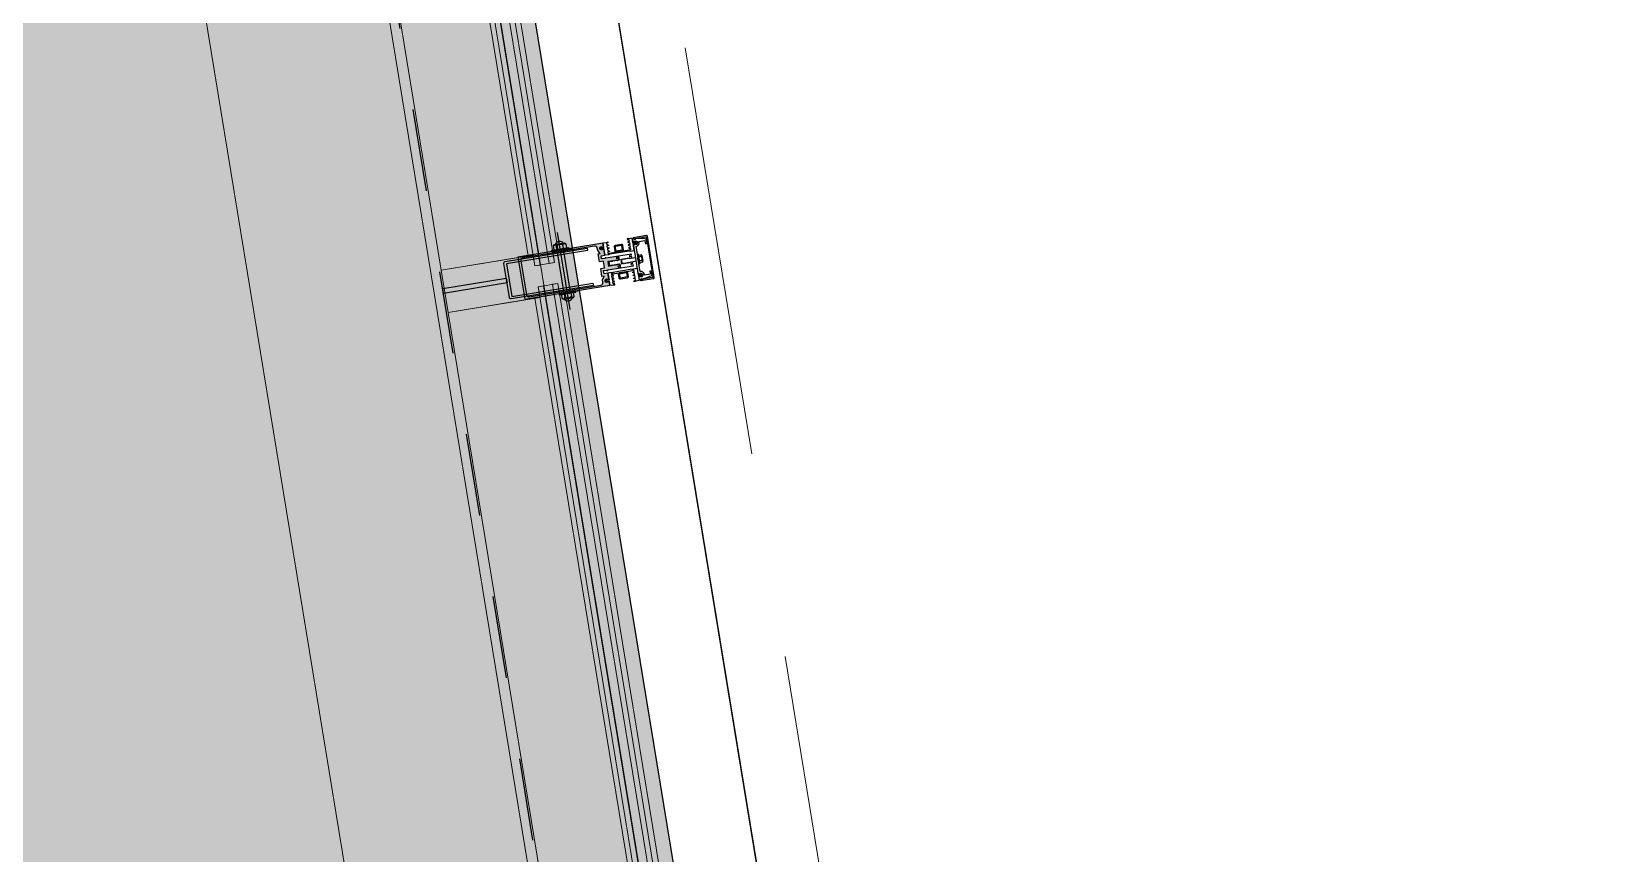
# Model space of a CAD drawing. Header units: metres. Extents: x 2 to 659295185, y -28 to 1124222152.
# Drawn here: x 655632.008 to 655633.931, y 1126451.821 to 1126452.82 of the extents above; entities that cross this region are included whole.
import ezdxf

# ---------------------------------------------------------------- set-up
doc = ezdxf.new("R2010")
doc.units = ezdxf.units.M
doc.header["$MEASUREMENT"] = 0
for name, pattern in [('CCSM_XREF ESTRUCTURA15$0$ACAD_ISO02W100', [15, 12, -3]), ('CCSM_XREF ESTRUCTURA15$0$ACAD_ISO08W100', [36, 24, -3, 6, -3]), ('CCSM_XREF ESTRUCTURA15$0$CENTER', [2, 1.25, -0.25, 0.25, -0.25]), ('CCSM_XREF ESTRUCTURA15$0$DASHED', [0.75, 0.5, -0.25]), ('DASHDOT', [1, 0.5, -0.25, 0, -0.25])]:
    doc.linetypes.add(name, pattern=pattern)
for name, color, linetype in [('CCSM_C1_CUERPO D.dwg 19-03-12$0$A-BROCAL', 8, 'CONTINUOUS'), ('CCSM_C1_CUERPO D.dwg 19-03-12$0$A-ESTRUCTURA DE FACHADA DE VIDRIO', 5, 'CONTINUOUS'), ('CCSM_C1_CUERPO D.dwg 19-03-12$0$A-VIDRIO', 135, 'CONTINUOUS'), ('CCSM_C1_CUERPO EL$0$A-AREAS COMERCIALES', 151, 'CONTINUOUS'), ('CCSM_XREF ESTRUCTURA15$0$1. ESTRUCTURA PROPUESTA', 3, 'CONTINUOUS'), ('CCSM_XREF ESTRUCTURA15$0$A-BROCAL', 8, 'CONTINUOUS'), ('CCSM_XREF ESTRUCTURA15$0$ALUMINIO', 26, 'CONTINUOUS'), ('CCSM_XREF ESTRUCTURA15$0$cl', 1, 'CCSM_XREF ESTRUCTURA15$0$CENTER'), ('CCSM_XREF ESTRUCTURA15$0$EJES', 3, 'CCSM_XREF ESTRUCTURA15$0$ACAD_ISO08W100'), ('CCSM_XREF ESTRUCTURA15$0$LAYER1', 1, 'CONTINUOUS'), ('CCSM_XREF ESTRUCTURA15$0$LAYER4', 5, 'CONTINUOUS'), ('CCSM_XREF ESTRUCTURA15$0$METALICO', 5, 'CONTINUOUS'), ('CCSM_XREF ESTRUCTURA15$0$PROYECCION DE TECHO', 212, 'CONTINUOUS'), ('CCSM_XREF ESTRUCTURA15$0$VARIOS', 20, 'CONTINUOUS')]:
    doc.layers.add(name, color=color, linetype=linetype)
doc.layers.add('CCSM_C1_CUERPO D.dwg 19-03-12$0$VEGETACIÓN', color=7, linetype='CONTINUOUS', true_color=0x428500)
doc.layers.add('LOCALES ASIGNADOS', color=41, linetype='DASHDOT', lineweight=0)
pattern_1 = [(329.308451238, (-1.74908, -4.25296), (0.0412171804, -0.54709132384), [0.05715, -0.62865]), (274.30845124, (-1.7491, -4.25296), (0.5485208358, 0.19704611346), [0.04572, -0.50292]), (19.75945124, (-1.74564, -4.29855), (0.5897357616, -0.35004758223), [0.04857, -0.53427]), (325.49265124, (-1.5987, -4.2283), (0.00707447526, -0.8229292713), [0.085725, -0.942975]), (15.94405124, (-1.5981, -4.2969), (0.8477022361, -0.58277140046), [0.072855, -0.801405]), (270.49245124, (-1.5987, -4.2283), (0.8477011195, -0.5827727124), [0.06858, -0.75438]), (300.308451238, (-1.62395, -4.30967), (-0.2291857787, -0.49847933902), [0.05715, -0.62865]), (245.30845124, (-1.62395, -4.30967), (0.57527698422, -0.09358776406), [0.04572, -0.50292]), (350.75985124, (-1.64305, -4.3512), (0.3460922171, -0.59206566832), [0.04857, -0.53427]), (316.808451238, (-1.74908, -4.25296), (0.251823560087, 0.031886379613), [0, -0.496824, 0, -0.51054, 0, -0.504825]), (286.808451238, (-1.74908, -4.25296), (0.32900826904, -0.149206878947), [0, -0.291084, 0, -0.485394, 0, -0.192405]), (246.808451238, (-1.77656, -4.08527), (0.048835163688, -0.40419522367), [0, -0.1905, 0, -0.59436, 0, -0.78867]), (236.808451238, (-1.7889, -4.01008), (0.14715442583, -0.426197633), [0, -0.24765, 0, -0.394716, 0, -0.56007])]

# ---------------------------------------------------------------- blocks, each defined once
blk = doc.blocks.new('CCSM_XREF ESTRUCTURA15$0$A$C1C286DAD')
at = {"layer": 'CCSM_XREF ESTRUCTURA15$0$ALUMINIO'}
h = blk.add_hatch(color=256, dxfattribs=at)
edge = h.paths.add_edge_path()
edge.add_line((18468, -3707), (18467.4, -3707.6))
edge.add_line((18467.4, -3707.6), (18467.9, -3708.2))
edge.add_line((18467.9, -3708.2), (18467.4, -3708.7))
edge.add_line((18467.4, -3708.7), (18467.9, -3709.2))
edge.add_line((18467.9, -3709.2), (18467.4, -3709.7))
edge.add_line((18467.4, -3709.7), (18467.9, -3710.2))
edge.add_line((18467.9, -3710.2), (18467.4, -3710.7))
edge.add_line((18467.4, -3710.7), (18467.9, -3711.2))
edge.add_line((18467.9, -3711.2), (18467.4, -3711.7))
edge.add_line((18467.4, -3711.7), (18467.9, -3712.2))
edge.add_line((18467.9, -3712.2), (18467.4, -3712.7))
edge.add_line((18467.4, -3712.7), (18467.9, -3713.3))
edge.add_line((18467.9, -3713.3), (18467.4, -3713.8))
edge.add_line((18467.4, -3713.8), (18467.9, -3714.3))
edge.add_line((18467.9, -3714.3), (18467.4, -3714.8))
edge.add_line((18467.4, -3714.8), (18467.9, -3715.3))
edge.add_line((18467.9, -3715.3), (18467.4, -3715.8))
edge.add_line((18467.4, -3715.8), (18467.9, -3716.3))
edge.add_line((18467.9, -3716.3), (18467.4, -3716.8))
edge.add_line((18467.4, -3716.8), (18467.9, -3717.3))
edge.add_line((18467.9, -3717.3), (18467.4, -3717.8))
edge.add_line((18467.4, -3717.8), (18467.9, -3718.3))
edge.add_line((18467.9, -3718.3), (18467.4, -3718.8))
edge.add_line((18467.4, -3718.8), (18467.9, -3719.3))
edge.add_line((18467.9, -3719.3), (18467.4, -3719.9))
edge.add_line((18467.4, -3719.9), (18468.1, -3720.5))
edge.add_line((18468.1, -3720.5), (18469, -3720.5))
edge.add_line((18469, -3720.5), (18469, -3718.2))
edge.add_line((18469, -3718.2), (18471, -3718.2))
edge.add_line((18471, -3718.2), (18471, -3720.5))
edge.add_line((18471, -3720.5), (18472, -3720.5))
edge.add_line((18472, -3720.5), (18472, -3705.5))
edge.add_line((18472, -3705.5), (18473, -3704.5))
edge.add_line((18473, -3704.5), (18472, -3703.5))
edge.add_line((18472, -3703.5), (18472, -3699.7))
edge.add_line((18472, -3699.7), (18475.8, -3699.7))
edge.add_line((18475.8, -3699.7), (18475.8, -3704.5))
edge.add_line((18475.8, -3704.5), (18483.3, -3704.5))
edge.add_line((18483.3, -3704.5), (18483.9, -3703.3))
edge.add_arc((18484.8, -3701.5), 2, -63.4349, 243.435, ccw=False)
edge.add_line((18485.7, -3703.3), (18486.3, -3704.5))
edge.add_line((18486.3, -3704.5), (18490.8, -3704.5))
edge.add_line((18490.8, -3704.5), (18490.8, -3599.5))
edge.add_line((18490.8, -3599.5), (18438.8, -3599.5))
edge.add_line((18438.8, -3599.5), (18438.8, -3704.5))
edge.add_line((18438.8, -3704.5), (18443.3, -3704.5))
edge.add_line((18443.3, -3704.5), (18443.9, -3703.3))
edge.add_arc((18444.8, -3701.5), 2, -63.4349, 243.435, ccw=False)
edge.add_line((18445.7, -3703.3), (18446.3, -3704.5))
edge.add_line((18446.3, -3704.5), (18453.8, -3704.5))
edge.add_line((18453.8, -3704.5), (18453.8, -3699.7))
edge.add_line((18453.8, -3699.7), (18457.6, -3699.7))
edge.add_line((18457.6, -3699.7), (18457.6, -3703.5))
edge.add_line((18457.6, -3703.5), (18456.6, -3704.5))
edge.add_line((18456.6, -3704.5), (18457.6, -3705.5))
edge.add_line((18457.6, -3705.5), (18457.6, -3720.5))
edge.add_line((18457.6, -3720.5), (18458.6, -3720.5))
edge.add_line((18458.6, -3720.5), (18458.6, -3718.2))
edge.add_line((18458.6, -3718.2), (18460.6, -3718.2))
edge.add_line((18460.6, -3718.2), (18460.6, -3720.5))
edge.add_line((18460.6, -3720.5), (18461.6, -3720.5))
edge.add_line((18461.6, -3720.5), (18462.3, -3719.9))
edge.add_line((18462.3, -3719.9), (18461.8, -3719.3))
edge.add_line((18461.8, -3719.3), (18462.3, -3718.8))
edge.add_line((18462.3, -3718.8), (18461.8, -3718.3))
edge.add_line((18461.8, -3718.3), (18462.3, -3717.8))
edge.add_line((18462.3, -3717.8), (18461.8, -3717.3))
edge.add_line((18461.8, -3717.3), (18462.3, -3716.8))
edge.add_line((18462.3, -3716.8), (18461.8, -3716.3))
edge.add_line((18461.8, -3716.3), (18462.3, -3715.8))
edge.add_line((18462.3, -3715.8), (18461.8, -3715.3))
edge.add_line((18461.8, -3715.3), (18462.3, -3714.8))
edge.add_line((18462.3, -3714.8), (18461.8, -3714.3))
edge.add_line((18461.8, -3714.3), (18462.3, -3713.8))
edge.add_line((18462.3, -3713.8), (18461.8, -3713.3))
edge.add_line((18461.8, -3713.3), (18462.3, -3712.7))
edge.add_line((18462.3, -3712.7), (18461.8, -3712.2))
edge.add_line((18461.8, -3712.2), (18462.3, -3711.7))
edge.add_line((18462.3, -3711.7), (18461.8, -3711.2))
edge.add_line((18461.8, -3711.2), (18462.3, -3710.7))
edge.add_line((18462.3, -3710.7), (18461.8, -3710.2))
edge.add_line((18461.8, -3710.2), (18462.3, -3709.7))
edge.add_line((18462.3, -3709.7), (18461.8, -3709.2))
edge.add_line((18461.8, -3709.2), (18462.3, -3708.7))
edge.add_line((18462.3, -3708.7), (18461.8, -3708.2))
edge.add_line((18461.8, -3708.2), (18462.3, -3707.6))
edge.add_line((18462.3, -3707.6), (18461.7, -3707))
edge.add_line((18461.7, -3707), (18468, -3707))
edge = h.paths.add_edge_path(flags=16)
edge.add_line((18440.8, -3605.5), (18440.8, -3693.7))
edge.add_arc((18443.8, -3693.7), 3, 180, 270)
edge.add_line((18443.8, -3696.7), (18446.8, -3696.7))
edge.add_line((18446.8, -3696.7), (18450.8, -3699.2))
edge.add_line((18450.8, -3699.2), (18450.8, -3696.7))
edge.add_line((18450.8, -3696.7), (18460.6, -3696.7))
edge.add_line((18460.6, -3696.7), (18460.6, -3701.5))
edge.add_line((18460.6, -3701.5), (18469, -3701.5))
edge.add_line((18469, -3701.5), (18469, -3696.7))
edge.add_line((18469, -3696.7), (18478.8, -3696.7))
edge.add_line((18478.8, -3696.7), (18478.8, -3699.2))
edge.add_line((18478.8, -3699.2), (18482.8, -3696.7))
edge.add_line((18482.8, -3696.7), (18485.8, -3696.7))
edge.add_arc((18485.8, -3693.7), 3, 270, 360)
edge.add_line((18488.8, -3693.7), (18488.8, -3605.5))
edge.add_arc((18485.8, -3605.5), 3, 0, 90)
edge.add_line((18485.8, -3602.5), (18443.8, -3602.5))
edge.add_arc((18443.8, -3605.5), 3, 90, 180)
h = blk.add_hatch(color=256, dxfattribs=at)
edge = h.paths.add_edge_path()
edge.add_arc((18440.8, -3756.8), 1.02, 180, 270, ccw=False)
edge.add_line((18439.8, -3756.8), (18439.8, -3744.6))
edge.add_line((18439.8, -3744.6), (18440.8, -3743.6))
edge.add_line((18440.8, -3743.6), (18439, -3741.8))
edge.add_line((18439, -3741.8), (18438.7, -3741.8))
edge.add_arc((18438.7, -3742.1), 0.3, 90, 180)
edge.add_line((18438.4, -3742.1), (18438.4, -3758.2))
edge.add_arc((18439.4, -3758.2), 1.02, 180, 270)
edge.add_line((18439.4, -3759.2), (18490.2, -3759.2))
edge.add_arc((18490.2, -3758.2), 1.02, 270, 360)
edge.add_line((18491.2, -3758.2), (18491.2, -3742.1))
edge.add_arc((18490.9, -3742.1), 0.3, 0, 90)
edge.add_line((18490.9, -3741.8), (18490.6, -3741.8))
edge.add_line((18490.6, -3741.8), (18488.8, -3743.6))
edge.add_line((18488.8, -3743.6), (18489.8, -3744.6))
edge.add_line((18489.8, -3744.6), (18489.8, -3756.8))
edge.add_arc((18488.8, -3756.8), 1.02, -90, 0, ccw=False)
edge.add_line((18488.8, -3757.8), (18440.8, -3757.8))
at = {"layer": 'CCSM_XREF ESTRUCTURA15$0$A-BROCAL', "elevation": -0.5}
for points in [[(-7240.3, 1793.3), (-6927.9, -3643.7), (-6901.2, -3667.1), (32631.6, -3667.2), (32657.6, -3643.9), (32971.9, 1807.7)], [(-7340.1, 1787.5), (-7025.4, -3691.3), (-7020, -3767.1), (32750.7, -3767.2), (32755.1, -3691), (33071.8, 1801.9)]]:
    blk.add_lwpolyline(points, dxfattribs=at)
at = {"layer": 'CCSM_XREF ESTRUCTURA15$0$ALUMINIO', "elevation": -0.5}
for points in [[(18468, -3707), (18467.4, -3707.6), (18467.9, -3708.2), (18467.4, -3708.7), (18467.9, -3709.2), (18467.4, -3709.7), (18467.9, -3710.2), (18467.4, -3710.7), (18467.9, -3711.2), (18467.4, -3711.7), (18467.9, -3712.2), (18467.4, -3712.7), (18467.9, -3713.3), (18467.4, -3713.8), (18467.9, -3714.3), (18467.4, -3714.8), (18467.9, -3715.3), (18467.4, -3715.8), (18467.9, -3716.3), (18467.4, -3716.8), (18467.9, -3717.3), (18467.4, -3717.8), (18467.9, -3718.3), (18467.4, -3718.8), (18467.9, -3719.3), (18467.4, -3719.9), (18468.1, -3720.5), (18469, -3720.5), (18469, -3718.2), (18471, -3718.2), (18471, -3720.5), (18472, -3720.5), (18472, -3705.5), (18473, -3704.5), (18472, -3703.5), (18472, -3699.7), (18475.8, -3699.7), (18475.8, -3704.5), (18483.3, -3704.5), (18483.9, -3703.3, -4.236068), (18485.7, -3703.3), (18486.3, -3704.5), (18490.8, -3704.5), (18490.8, -3599.5), (18438.8, -3599.5), (18438.8, -3704.5), (18443.3, -3704.5), (18443.9, -3703.3, -4.236068), (18445.7, -3703.3), (18446.3, -3704.5), (18453.8, -3704.5), (18453.8, -3699.7), (18457.6, -3699.7), (18457.6, -3703.5), (18456.6, -3704.5), (18457.6, -3705.5), (18457.6, -3720.5), (18458.6, -3720.5), (18458.6, -3718.2), (18460.6, -3718.2), (18460.6, -3720.5), (18461.6, -3720.5), (18462.3, -3719.9), (18461.8, -3719.3), (18462.3, -3718.8), (18461.8, -3718.3), (18462.3, -3717.8), (18461.8, -3717.3), (18462.3, -3716.8), (18461.8, -3716.3), (18462.3, -3715.8), (18461.8, -3715.3), (18462.3, -3714.8), (18461.8, -3714.3), (18462.3, -3713.8), (18461.8, -3713.3), (18462.3, -3712.7), (18461.8, -3712.2), (18462.3, -3711.7), (18461.8, -3711.2), (18462.3, -3710.7), (18461.8, -3710.2), (18462.3, -3709.7), (18461.8, -3709.2), (18462.3, -3708.7), (18461.8, -3708.2), (18462.3, -3707.6), (18461.7, -3707)], [(18440.8, -3605.5), (18440.8, -3693.7, 0.414214), (18443.8, -3696.7), (18446.8, -3696.7), (18450.8, -3699.2), (18450.8, -3696.7), (18460.6, -3696.7), (18460.6, -3701.5), (18469, -3701.5), (18469, -3696.7), (18478.8, -3696.7), (18478.8, -3699.2), (18482.8, -3696.7), (18485.8, -3696.7, 0.414214), (18488.8, -3693.7), (18488.8, -3605.5, 0.414214), (18485.8, -3602.5), (18443.8, -3602.5, 0.414214)], [(18440.8, -3757.8), (18440.8, -3757.8, -0.414214), (18439.8, -3756.8), (18439.8, -3744.6), (18440.8, -3743.6), (18439, -3741.8), (18438.7, -3741.8, 0.414214), (18438.4, -3742.1), (18438.4, -3758.2, 0.414214), (18439.4, -3759.2), (18490.2, -3759.2, 0.414214), (18491.2, -3758.2), (18491.2, -3742.1, 0.414214), (18490.9, -3741.8), (18490.6, -3741.8), (18488.8, -3743.6), (18489.8, -3744.6), (18489.8, -3756.8, -0.414214), (18488.8, -3757.8)], [(18447.8, -3740.6), (18446.6, -3741.9, -2.544495), (18443.4, -3741.9), (18442.1, -3740.6), (18440.9, -3740.6, 0.414214), (18439.9, -3741.6), (18439.9, -3742.6), (18440.9, -3743.6), (18439.9, -3744.6), (18442.1, -3755.8, 0.35857), (18444, -3757.4), (18448, -3757.4), (18448, -3755.4), (18444, -3755.4), (18444, -3747.9, 0.4818), (18449.4, -3743.6), (18463.8, -3743.6), (18464.8, -3742.6), (18465.9, -3743.6), (18480.3, -3743.6, 0.4818), (18485.7, -3747.9), (18485.7, -3755.4), (18481.7, -3755.4), (18481.7, -3757.4), (18485.7, -3757.4, 0.35857), (18487.6, -3755.8), (18489.8, -3744.6), (18488.8, -3743.6), (18489.8, -3742.6), (18489.8, -3741.6, 0.414214), (18488.8, -3740.6), (18487.6, -3740.6), (18486.3, -3741.9, -2.544495), (18483.1, -3741.9), (18481.8, -3740.6)]]:
    blk.add_lwpolyline(points, format="xyb", close=True, dxfattribs=at)
blk.add_lwpolyline([(18468, -3723), (18467.4, -3723.6), (18467.9, -3724.2), (18467.4, -3724.7), (18467.9, -3725.2), (18467.4, -3725.7), (18467.9, -3726.2), (18467.4, -3726.7), (18467.9, -3727.2), (18467.4, -3727.7), (18467.9, -3728.2), (18467.4, -3728.7), (18467.9, -3729.3), (18467.4, -3729.8), (18467.9, -3730.3), (18467.4, -3730.8), (18467.9, -3731.3), (18467.4, -3731.8), (18467.9, -3732.3), (18467.4, -3732.8), (18467.9, -3733.3), (18467.4, -3733.8), (18467.9, -3734.3), (18467.4, -3734.8), (18467.9, -3735.3), (18467.4, -3735.9), (18468.1, -3736.5), (18469, -3736.5), (18469, -3734.2), (18471, -3734.2), (18471, -3736.5), (18472, -3736.5), (18472, -3720.5), (18467.3, -3720.5), (18467.3, -3719.2), (18466.7, -3718.6), (18467.3, -3718), (18467.3, -3711.9), (18466.7, -3711.3), (18467.3, -3710.7), (18467.3, -3708), (18462.4, -3708), (18462.4, -3710.7), (18463, -3711.3), (18462.4, -3711.9), (18462.4, -3718), (18463, -3718.6), (18462.4, -3719.2), (18462.4, -3720.5), (18457.6, -3720.5), (18457.6, -3736.5), (18458.6, -3736.5), (18458.6, -3734.2), (18460.6, -3734.2), (18460.6, -3736.5), (18461.6, -3736.5), (18462.3, -3735.9), (18461.8, -3735.3), (18462.3, -3734.8), (18461.8, -3734.3), (18462.3, -3733.8), (18461.8, -3733.3), (18462.3, -3732.8), (18461.8, -3732.3), (18462.3, -3731.8), (18461.8, -3731.3), (18462.3, -3730.8), (18461.8, -3730.3), (18462.3, -3729.8), (18461.8, -3729.3), (18462.3, -3728.7), (18461.8, -3728.2), (18462.3, -3727.7), (18461.8, -3727.2), (18462.3, -3726.7), (18461.8, -3726.2), (18462.3, -3725.7), (18461.8, -3725.2), (18462.3, -3724.7), (18461.8, -3724.2), (18462.3, -3723.6), (18461.7, -3723)], close=True, dxfattribs=at)
at = {"layer": 'CCSM_XREF ESTRUCTURA15$0$cl'}
blk.add_line((15388.3, -3503.1, -0.5), (19943.3, -3503.1, -0.5), dxfattribs=at)
at = {"layer": 'CCSM_XREF ESTRUCTURA15$0$EJES'}
blk.add_line((18417.4, -3652, -0.5), (18512.3, -3652, -0.5), dxfattribs=at)
at = {"layer": 'CCSM_XREF ESTRUCTURA15$0$LAYER1', "elevation": -0.5}
for points in [[(18446.5, -3710.5), (18447, -3708.7), (18449.6, -3708.7), (18449.1, -3710.5), (18450.1, -3710.5), (18450.6, -3708.7), (18452.8, -3708.7), (18452.3, -3710.5), (18453.3, -3710.5), (18453.8, -3708.7), (18453.8, -3704.6), (18445.4, -3704.6), (18445.4, -3701.6), (18446.5, -3702.2), (18446.8, -3701.7), (18444.9, -3700.6), (18442.9, -3701.8), (18443.2, -3702.3), (18444.4, -3701.6), (18444.4, -3704.6), (18438.8, -3704.6), (18438.8, -3708.7), (18438.3, -3710.5), (18439.4, -3710.5), (18439.9, -3708.7), (18442.2, -3708.7), (18441.7, -3710.5), (18442.8, -3710.5), (18443.3, -3708.7), (18446, -3708.7), (18445.5, -3710.5)], [(18483.2, -3710.5), (18482.7, -3708.7), (18480.1, -3708.7), (18480.6, -3710.5), (18479.5, -3710.5), (18479, -3708.7), (18476.9, -3708.7), (18477.4, -3710.5), (18476.3, -3710.5), (18475.8, -3708.7), (18475.8, -3704.6), (18484.3, -3704.6), (18484.3, -3701.6), (18483.1, -3702.2), (18482.8, -3701.7), (18484.8, -3700.6), (18486.8, -3701.8), (18486.5, -3702.3), (18485.3, -3701.6), (18485.3, -3704.6), (18490.9, -3704.6), (18490.9, -3708.7), (18491.4, -3710.5), (18490.3, -3710.5), (18489.8, -3708.7), (18487.5, -3708.7), (18488, -3710.5), (18486.9, -3710.5), (18486.4, -3708.7), (18483.7, -3708.7), (18484.2, -3710.5)], [(18446.5, -3734.5), (18447, -3736.3), (18449.6, -3736.3), (18449.1, -3734.5), (18450.1, -3734.5), (18450.6, -3736.3), (18452.8, -3736.3), (18452.3, -3734.5), (18453.3, -3734.5), (18453.8, -3736.3), (18453.8, -3740.5), (18445.4, -3740.5), (18445.4, -3743.5), (18446.5, -3742.8), (18446.8, -3743.3), (18444.9, -3744.5), (18442.9, -3743.3), (18443.2, -3742.8), (18444.4, -3743.5), (18444.4, -3740.5), (18438.8, -3740.5), (18438.8, -3736.3), (18438.3, -3734.5), (18439.4, -3734.5), (18439.9, -3736.3), (18442.2, -3736.3), (18441.7, -3734.5), (18442.8, -3734.5), (18443.3, -3736.3), (18446, -3736.3), (18445.5, -3734.5)], [(18483.2, -3734.5), (18482.7, -3736.3), (18480.1, -3736.3), (18480.6, -3734.5), (18479.5, -3734.5), (18479, -3736.3), (18476.9, -3736.3), (18477.4, -3734.5), (18476.3, -3734.5), (18475.8, -3736.3), (18475.8, -3740.5), (18484.3, -3740.5), (18484.3, -3743.5), (18483.1, -3742.8), (18482.8, -3743.3), (18484.8, -3744.5), (18486.8, -3743.3), (18486.5, -3742.8), (18485.3, -3743.5), (18485.3, -3740.5), (18490.9, -3740.5), (18490.9, -3736.3), (18491.4, -3734.5), (18490.3, -3734.5), (18489.8, -3736.3), (18487.5, -3736.3), (18488, -3734.5), (18486.9, -3734.5), (18486.4, -3736.3), (18483.7, -3736.3), (18484.2, -3734.5)]]:
    blk.add_lwpolyline(points, close=True, dxfattribs=at)
at = {"layer": 'CCSM_XREF ESTRUCTURA15$0$LAYER4', "linetype": 'CCSM_XREF ESTRUCTURA15$0$ACAD_ISO02W100'}
for p, q in [((18462.4, -3747.5, -0.5), (18462.4, -3744.5, -0.5)), ((18467.2, -3747.5, -0.5), (18467.2, -3744.5, -0.5))]:
    blk.add_line(p, q, dxfattribs=at)
at = {"layer": 'CCSM_XREF ESTRUCTURA15$0$LAYER4', "elevation": -0.5}
blk.add_lwpolyline([(18462.4, -3740.6), (18462.4, -3732.8), (18461.9, -3732.3), (18462.4, -3731.8), (18461.9, -3731.3), (18462.4, -3730.8), (18461.9, -3730.3), (18462.4, -3729.7), (18461.9, -3729.2), (18462.4, -3728.7), (18461.9, -3728.2), (18462.4, -3727.7), (18461.9, -3727.2), (18462.5, -3726.7), (18461.9, -3726.2), (18462.5, -3725.7), (18461.9, -3725.2), (18462.5, -3724.7), (18461.9, -3724.2), (18462.5, -3723.7), (18467.2, -3723.7), (18467.2, -3723.7), (18467.7, -3724.2), (18467.2, -3724.7), (18467.7, -3725.2), (18467.2, -3725.7), (18467.7, -3726.2), (18467.2, -3726.7), (18467.7, -3727.2), (18467.3, -3727.7), (18467.8, -3728.2), (18467.3, -3728.7), (18467.8, -3729.2), (18467.3, -3729.7), (18467.8, -3730.3), (18467.3, -3730.8), (18467.8, -3731.3), (18467.3, -3731.8), (18467.8, -3732.3), (18467.3, -3732.8), (18467.3, -3740.6)], dxfattribs=at)
at = {"layer": 'CCSM_XREF ESTRUCTURA15$0$LAYER4', "linetype": 'CCSM_XREF ESTRUCTURA15$0$ACAD_ISO02W100', "elevation": -0.5}
for points in [[(18458.8, -3743.6), (18470.8, -3743.6), (18470.8, -3744.5), (18458.8, -3744.5)], [(18460.3, -3744.5), (18469.3, -3744.5), (18469.3, -3747.8), (18468.4, -3748.7), (18461.2, -3748.7), (18460.3, -3747.8)]]:
    blk.add_lwpolyline(points, close=True, dxfattribs=at)
at = {"layer": 'CCSM_XREF ESTRUCTURA15$0$LAYER4', "linetype": 'CCSM_XREF ESTRUCTURA15$0$ACAD_ISO02W100'}
for centre, radius, start, end in [((18461.4, -3747.4, -0.5), 1.06, 187.2765, 352.7236), ((18464.8, -3744.9, -0.5), 3.58, 227.8677, 312.1323), ((18464.8, -3744.9, -0.5), 3.58, 227.8677, 312.1323), ((18468.3, -3747.4, -0.5), 1.06, 187.2765, 352.7236)]:
    blk.add_arc(centre, radius, start, end, dxfattribs=at)
at = {"layer": 'CCSM_XREF ESTRUCTURA15$0$METALICO'}
for p, q in [((18437.3, -3648, -0.5), (18433.3, -3648, -0.5)), ((18440.8, -3648, -0.5), (18488.8, -3648, -0.5)), ((18492.4, -3648, -0.5), (18496.4, -3648, -0.5)), ((18437.3, -3656.1, -0.5), (18433.3, -3656.1, -0.5)), ((18440.8, -3656, -0.5), (18488.8, -3656, -0.5)), ((18492.4, -3656.1, -0.5), (18496.4, -3656.1, -0.5))]:
    blk.add_line(p, q, dxfattribs=at)
at = {"layer": 'CCSM_XREF ESTRUCTURA15$0$METALICO', "elevation": -0.5}
for points in [[(18461.8, -3503.2), (18467.8, -3503.2), (18467.8, -3581.5), (18461.8, -3581.5)], [(18437.3, -3662.2), (18438.8, -3662.2), (18438.8, -3641.9), (18437.3, -3641.9)], [(18492.4, -3662.2), (18490.8, -3662.2), (18490.8, -3641.9), (18492.4, -3641.9)]]:
    blk.add_lwpolyline(points, close=True, dxfattribs=at)
for points in [[(18444.8, -3584.5), (18444.8, -3684.6), (18441.8, -3684.6), (18441.8, -3583.5, -0.414214), (18443.8, -3581.5), (18485.8, -3581.5, -0.414214), (18487.8, -3583.5), (18487.8, -3684.6), (18484.8, -3684.6), (18484.8, -3584.5)], [(18450.6, -3728), (18445.6, -3728, -0.414214), (18444.1, -3726.5), (18444.1, -3718.5, -0.414214), (18445.6, -3717), (18450.6, -3717, -0.414214), (18452.1, -3718.5), (18452.1, -3726.5, -0.414214)], [(18450.6, -3726.8), (18445.6, -3726.8, -0.414214), (18445.3, -3726.5), (18445.3, -3718.5, -0.414214), (18445.6, -3718.2), (18450.6, -3718.2, -0.414214), (18450.9, -3718.5), (18450.9, -3726.5, -0.414214)], [(18479, -3728), (18484, -3728, 0.414214), (18485.5, -3726.5), (18485.5, -3718.5, 0.414214), (18484, -3717), (18479, -3717, 0.414214), (18477.5, -3718.5), (18477.5, -3726.5, 0.414214)], [(18479, -3726.8), (18484, -3726.8, 0.414214), (18484.3, -3726.5), (18484.3, -3718.5, 0.414214), (18484, -3718.2), (18479, -3718.2, 0.414214), (18478.7, -3718.5), (18478.7, -3726.5, 0.414214)]]:
    blk.add_lwpolyline(points, format="xyb", close=True, dxfattribs=at)
for points in [[(18437.3, -3644.4), (18432.5, -3644.4), (18431.2, -3645.9), (18431.2, -3658.2), (18432.5, -3659.6), (18437.3, -3659.6)], [(18492.4, -3644.4), (18497.2, -3644.4), (18498.5, -3645.9), (18498.5, -3658.2), (18497.2, -3659.6), (18492.4, -3659.6)]]:
    blk.add_lwpolyline(points, dxfattribs=at)
for points in [[(18433.3, -3644.4, 0.97177), (18433.3, -3648, 0.375), (18433.3, -3656.1, 0.97177), (18433.3, -3659.6, 0.97177)], [(18496.4, -3644.4, -0.97177), (18496.4, -3648, -0.375), (18496.4, -3656.1, -0.97177), (18496.4, -3659.6, -0.97177)]]:
    blk.add_lwpolyline(points, format="xyb", dxfattribs=at)
at = {"layer": 'CCSM_XREF ESTRUCTURA15$0$METALICO'}
for centre, start, end in [((18434.8, -3652, -0.5), 124.6703, 235.3297), ((18494.9, -3652, -0.5), 304.6703, 55.3297)]:
    blk.add_arc(centre, 6.4, start, end, dxfattribs=at)
at = {"layer": 'CCSM_XREF ESTRUCTURA15$0$VARIOS', "elevation": -0.5}
for points in [[(18453.6, -3710.5), (18452.1, -3710.5), (18452.1, -3734.5), (18453.6, -3734.5)], [(18476, -3710.5), (18477.5, -3710.5), (18477.5, -3734.5), (18476, -3734.5)]]:
    blk.add_lwpolyline(points, close=True, dxfattribs=at)

msp = doc.modelspace()

# ---------------------------------------------------------------- hatches: boundary and pattern name
at = {"layer": 'CCSM_C1_CUERPO D.dwg 19-03-12$0$VEGETACIÓN', "lineweight": 5}
h = msp.add_hatch(dxfattribs=at)
h.set_pattern_fill('AR-CONC', color=256, scale=0.003, style=0)
h.set_pattern_definition(pattern_1)
edge = h.paths.add_edge_path()
edge.add_line((655631.3766, 1126426.2662), (655636.7773, 1126427.4745))
edge.add_line((655636.7773, 1126427.4745), (655630.3748, 1126466.5361))
edge.add_line((655630.3748, 1126466.5361), (655624.8693, 1126465.9567))
edge.add_line((655624.8693, 1126465.9567), (655624.9113, 1126465.7006))
edge.add_line((655624.9113, 1126465.7006), (655624.8126, 1126465.6844))
edge.add_line((655624.8126, 1126465.6844), (655625.889, 1126459.1177))
edge.add_line((655625.889, 1126459.1177), (655626.4796, 1126459.2146))
edge.add_line((655626.4796, 1126459.2146), (655626.7999, 1126457.2365))
edge.add_line((655626.7999, 1126457.2365), (655626.2432, 1126457.1491))
edge.add_line((655626.2432, 1126457.1491), (655626.2521, 1126457.0651))
edge.add_arc((655622.7715, 1126448.7623), 9.0029, 1.64019, 67.2566, ccw=False)
edge.add_arc((655617.5094, 1126449.2351), 14.263, 323.00991, 359.13576, ccw=False)
edge.add_arc((655533.9247, 1126331.6339), 144.5887, 47.020585, 48.937825, ccw=False)
edge.add_arc((655629.9883, 1126435.569), 3.1137, -13.4544, 36.3556, ccw=False)
edge.add_arc((655630.6285, 1126435.623), 2.5117, 279.0348, 341.9454, ccw=False)
edge.add_line((655631.0229, 1126433.1424), (655630.1706, 1126433.0027))
edge.add_line((655630.1706, 1126433.0027), (655631.2409, 1126426.4732))
edge.add_line((655631.2409, 1126426.4732), (655631.3393, 1126426.4936))
edge.add_line((655631.3393, 1126426.4936), (655631.3766, 1126426.2662))
h = msp.add_hatch(dxfattribs=at)
h.set_pattern_fill('AR-CONC', color=256, scale=0.003, style=0)
h.set_pattern_definition(pattern_1)
edge = h.paths.add_edge_path()
edge.add_line((655631.3766, 1126426.2662), (655636.7773, 1126427.4745))
edge.add_line((655636.7773, 1126427.4745), (655630.3748, 1126466.5361))
edge.add_line((655630.3748, 1126466.5361), (655624.8693, 1126465.9567))
edge.add_line((655624.8693, 1126465.9567), (655624.9113, 1126465.7006))
edge.add_line((655624.9113, 1126465.7006), (655624.8126, 1126465.6844))
edge.add_line((655624.8126, 1126465.6844), (655625.889, 1126459.1177))
edge.add_line((655625.889, 1126459.1177), (655626.4796, 1126459.2146))
edge.add_line((655626.4796, 1126459.2146), (655626.7999, 1126457.2365))
edge.add_line((655626.7999, 1126457.2365), (655626.2432, 1126457.1491))
edge.add_line((655626.2432, 1126457.1491), (655626.2521, 1126457.0651))
edge.add_arc((655622.7715, 1126448.7623), 9.0029, 1.64019, 67.2566, ccw=False)
edge.add_arc((655617.5094, 1126449.2351), 14.263, 323.00991, 359.13576, ccw=False)
edge.add_arc((655533.9247, 1126331.6339), 144.5887, 47.020585, 48.937825, ccw=False)
edge.add_arc((655629.9883, 1126435.569), 3.1137, -13.4544, 36.3556, ccw=False)
edge.add_arc((655630.6285, 1126435.623), 2.5117, 279.0348, 341.9454, ccw=False)
edge.add_line((655631.0229, 1126433.1424), (655630.1706, 1126433.0027))
edge.add_line((655630.1706, 1126433.0027), (655631.2409, 1126426.4732))
edge.add_line((655631.2409, 1126426.4732), (655631.3393, 1126426.4936))
edge.add_line((655631.3393, 1126426.4936), (655631.3766, 1126426.2662))
at = {"layer": 'LOCALES ASIGNADOS'}
h = msp.add_hatch(color=256, dxfattribs=at)
edge = h.paths.add_edge_path()
edge.add_arc((219491.1056, 1054914.3756), 441878.9229, 9.308049718, 9.309563548, ccw=False)
edge.add_line((655551.8097, 1126384.9626), (655564.5398, 1126387.0492))
edge.add_line((655564.5398, 1126387.0492), (655562.5867, 1126398.9652))
edge.add_line((655562.5867, 1126398.9652), (655552.3922, 1126397.2942))
edge.add_line((655552.3922, 1126397.2942), (655552.4569, 1126396.8995))
edge.add_line((655552.4569, 1126396.8995), (655549.9212, 1126396.4839))

# ---------------------------------------------------------------- linework, layer by layer
at = {"layer": 'CCSM_C1_CUERPO D.dwg 19-03-12$0$A-BROCAL', "lineweight": 5, "elevation": -0.0005}
msp.add_lwpolyline([(655624.8608, 1126466.0564), (655630.4582, 1126466.6454), (655636.8912, 1126427.3975), (655631.3987, 1126426.1687), (655631.3769, 1126426.2663), (655636.7773, 1126427.4745), (655630.3748, 1126466.5361), (655624.8713, 1126465.9569), (655624.8608, 1126466.0564)], dxfattribs=at)
msp.add_lwpolyline([(655624.8608, 1126466.0564), (655630.4582, 1126466.6454), (655636.8912, 1126427.3975), (655631.3987, 1126426.1687), (655631.3769, 1126426.2663), (655636.7773, 1126427.4745), (655630.3748, 1126466.5361), (655624.8713, 1126465.9569), (655624.8608, 1126466.0564)], dxfattribs=at)
at = {"layer": 'CCSM_C1_CUERPO D.dwg 19-03-12$0$A-ESTRUCTURA DE FACHADA DE VIDRIO', "color": 6, "lineweight": 5, "elevation": -0.0005}
for points in [[(655633.3455, 1126427.1445), (655631.2016, 1126426.6657), (655631.2373, 1126426.4482), (655636.5731, 1126427.6401), (655630.2341, 1126466.314), (655624.797, 1126465.74), (655624.8327, 1126465.5226), (655627.0173, 1126465.7532)], [(655632.0396, 1126453.939), (655632.781, 1126449.4156)]]:
    msp.add_lwpolyline(points, dxfattribs=at)
at = {"layer": 'CCSM_C1_CUERPO D.dwg 19-03-12$0$A-ESTRUCTURA DE FACHADA DE VIDRIO', "lineweight": 5, "elevation": -0.0005}
for points in [[(655632.6662, 1126452.5563), (655632.4158, 1126454.0838), (655632.3986, 1126454.081), (655632.649, 1126452.5535)], [(655632.2562, 1126454.0576), (655632.5065, 1126452.5301), (655632.6123, 1126452.5474), (655632.3619, 1126454.0749)], [(655632.925, 1126450.9775), (655632.6746, 1126452.5049), (655632.6574, 1126452.502), (655632.9078, 1126450.9747)], [(655632.515, 1126452.4787), (655632.7653, 1126450.9513), (655632.871, 1126450.9686), (655632.6206, 1126452.496)]]:
    msp.add_lwpolyline(points, close=True, dxfattribs=at)
at = {"layer": 'CCSM_C1_CUERPO D.dwg 19-03-12$0$A-ESTRUCTURA DE FACHADA DE VIDRIO', "color": 4, "lineweight": 5, "elevation": -0.0005}
msp.add_lwpolyline([(655632.6268, 1126452.497), (655632.515, 1126452.4787), (655632.5065, 1126452.5302), (655632.6184, 1126452.5485), (655632.6205, 1126452.5354), (655632.6442, 1126452.5393), (655632.6421, 1126452.5524), (655632.6662, 1126452.5563), (655632.6746, 1126452.5049), (655632.6505, 1126452.5009), (655632.6484, 1126452.514), (655632.6247, 1126452.5101), (655632.6268, 1126452.497)], dxfattribs=at)
at = {"layer": 'CCSM_C1_CUERPO D.dwg 19-03-12$0$A-VIDRIO', "lineweight": 5, "elevation": -0.0005}
for points in [[(655632.3659, 1126454.089), (655632.6205, 1126452.5354), (655632.6268, 1126452.5364), (655632.3721, 1126454.09)], [(655632.3834, 1126454.0919), (655632.638, 1126452.5383), (655632.6442, 1126452.5393), (655632.3896, 1126454.0929)], [(655632.6247, 1126452.5101), (655632.8793, 1126450.9565), (655632.8855, 1126450.9575), (655632.6309, 1126452.5112)], [(655632.6421, 1126452.513), (655632.8968, 1126450.9594), (655632.903, 1126450.9604), (655632.6484, 1126452.514)]]:
    msp.add_lwpolyline(points, close=True, dxfattribs=at)
at = {"layer": 'CCSM_C1_CUERPO D.dwg 19-03-12$0$VEGETACIÓN', "color": 7, "lineweight": 5}
msp.add_lwpolyline([(655626.2521, 1126457.0651, -0.294394), (655631.7707, 1126449.02), (655631.7707, 1126449.02), (655631.7707, 1126449.02, -0.158947), (655628.9018, 1126440.6534, -0.008366), (655632.4959, 1126437.4148, -0.220825), (655633.0166, 1126434.8445, 1.010454), (655633.0166, 1126434.8445, -0.094884), (655633.0166, 1126434.8445, 0.173796), (655633.0166, 1126434.8445, 0.284516), (655633.0166, 1126434.8445, 3.152152), (655633.0166, 1126434.8445, -0.281608), (655631.0229, 1126433.1424), (655630.1706, 1126433.0027), (655631.2409, 1126426.4732), (655631.3393, 1126426.4936), (655631.3766, 1126426.2662), (655636.7773, 1126427.4745), (655630.3748, 1126466.5361)], format="xyb", dxfattribs=at)
at = {"layer": 'CCSM_C1_CUERPO EL$0$A-AREAS COMERCIALES', "lineweight": 5}
msp.add_lwpolyline([(655631.6499, 1126424.5986), (655631.4088, 1126426.07), (655631.3663, 1126426.3288), (655636.7266, 1126427.5295), (655630.344, 1126466.4655), (655625.5798, 1126465.9653), (655624.6464, 1126465.8634), (655624.6464, 1126465.8634), (655624.6189, 1126466.0315), (655622.0671, 1126481.5995), (655619.2909, 1126481.1444), (655619.3314, 1126480.8977), (655619.3435, 1126480.8237), (655610.2153, 1126479.3275), (655609.2594, 1126485.1588), (655611.6493, 1126485.5505), (655610.5833, 1126492.0533), (655598.7999, 1126490.1217), (655601.1572, 1126475.7399), (655538.5815, 1126465.4833)], dxfattribs=at)
at = {"layer": 'CCSM_XREF ESTRUCTURA15$0$PROYECCION DE TECHO', "color": 8, "linetype": 'CCSM_XREF ESTRUCTURA15$0$DASHED', "lineweight": 5}
msp.add_lwpolyline([(655631.7932, 1126423.6207, 0.001609), (655637.3729, 1126424.9224), (655630.1245, 1126469.1447, 0.001671), (655624.2019, 1126468.5753)], format="xyb", dxfattribs=at)

# ---------------------------------------------------------------- block references
at = {"layer": 'CCSM_XREF ESTRUCTURA15$0$1. ESTRUCTURA PROPUESTA', "color": 7, "lineweight": 5, "xscale": 0.001000000079593323, "yscale": 0.001000000079593323, "zscale": 0.001000000079593323, "rotation": 99.30844632904031}
msp.add_blockref('CCSM_XREF ESTRUCTURA15$0$A$C1C286DAD', (655632.0385, 1126433.7166, -0.0005), dxfattribs=at)

doc.saveas('drawing.dxf')
